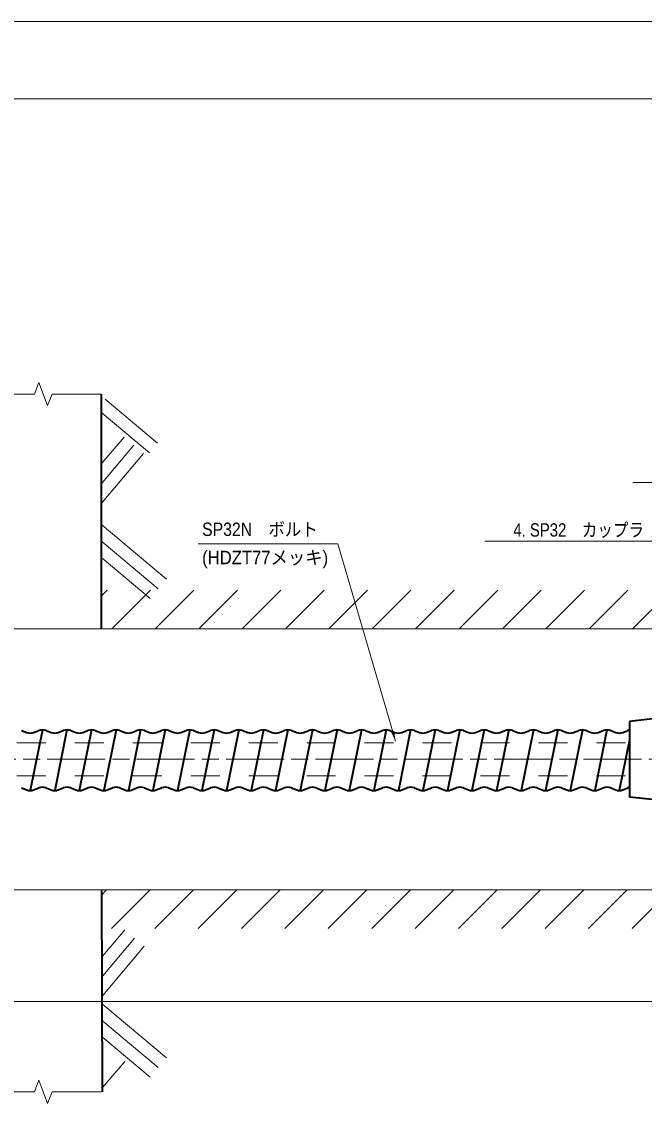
# Model space of a CAD drawing. Units: millimetres at full size, sheet at 1:2.5; details may follow other scales. Extents: x 2090 to 3770, y 1278 to 2481.
# Drawn here: x 2455 to 2777, y 1921 to 2481 of the extents above; entities that cross this region are included whole.
import ezdxf
from ezdxf.enums import TextEntityAlignment as Align

# ---------------------------------------------------------------- set-up
doc = ezdxf.new("R2010")
doc.units = ezdxf.units.MM
doc.header["$LTSCALE"] = 2.5
doc.linetypes.add('CHAIN', pattern=[18.5, 12, -1.5, 3.5, -1.5])
doc.linetypes.add('DASHED_SPACED', pattern=[12, 6, -6])
for name, color, linetype, lineweight in [('1外形線', 7, 'Continuous', 35), ('2細い実線', 3, 'Continuous', 20), ('3隠れ線', 2, 'DASHED_SPACED', 13), ('4中心線', 1, 'CHAIN', 15), ('6寸法線', 4, 'Continuous', 13), ('7 枠・タイトル', 7, 'Continuous', 13)]:
    doc.layers.add(name, color=color, linetype=linetype, lineweight=lineweight)
doc.styles.add('ＭＳ Ｐゴシック', font='')
doc.styles.get('ＭＳ Ｐゴシック').set_extended_font_data('MS PGothic')

# ---------------------------------------------------------------- blocks, each defined once
blk = doc.blocks.new('filled_arrow')
at = {"color": 0, "linetype": 'Continuous', "lineweight": -2}
blk.add_solid([(7.5, 1.25), (0, 0), (7.5, -1.25)], dxfattribs=at)

msp = doc.modelspace()

# ---------------------------------------------------------------- hatches: boundary and pattern name
at = {"layer": '2細い実線', "lineweight": 13}
h = msp.add_hatch(dxfattribs=at)
h.set_pattern_fill('USER', color=256, style=0, pattern_type=2)
h.set_pattern_definition([(45, (2624.049, 2221.686), (-11.22532, 11.22532), [])])
h.paths.add_polyline_path([(2496.242, 2166.81), (2496.242, 2186.81), (3630.331, 2186.81), (3630.331, 2166.81), (3180.591, 2166.81), (3180.591, 2174.31), (3170.591, 2174.31), (3170.591, 2166.81)])
h = msp.add_hatch(dxfattribs=at)
h.set_pattern_fill('USER', color=256, style=0, pattern_type=2)
h.set_pattern_definition([(45, (2624.049, 2201.686), (-11.22532, 11.22532), [])])
h.paths.add_polyline_path([(2496.413, 2011.81), (2496.348, 2031.81), (3170.591, 2031.81), (3170.591, 2024.31), (3180.591, 2024.31), (3180.591, 2031.81), (3630.331, 2031.81), (3630.331, 2011.81)])

# ---------------------------------------------------------------- linework, layer by layer
at = {"layer": '1外形線'}
for p, q in [((2496.242, 2288.193), (2496.242, 2166.81)), ((2784.611, 2120.51), (2769.611, 2118.81)), ((2769.611, 2118.81), (2769.611, 2079.81)), ((2455.09, 2114.212), (2457.752, 2113.166)), ((2465.882, 2114.524), (2459.532, 2083.184)), ((2461.289, 2113.166), (2463.953, 2114.205)), ((2467.79, 2114.212), (2470.452, 2113.166)), ((2478.559, 2114.524), (2472.209, 2083.184)), ((2473.989, 2113.166), (2476.653, 2114.205)), ((2480.49, 2114.212), (2483.152, 2113.166)), ((2491.271, 2114.524), (2484.909, 2083.184)), ((2486.689, 2113.166), (2489.353, 2114.205)), ((2493.19, 2114.212), (2495.852, 2113.166)), ((2503.959, 2114.524), (2497.609, 2083.184)), ((2499.389, 2113.166), (2502.053, 2114.205)), ((2505.89, 2114.212), (2508.552, 2113.166)), ((2516.659, 2114.524), (2510.309, 2083.184)), ((2512.089, 2113.166), (2514.753, 2114.205)), ((2518.59, 2114.212), (2521.252, 2113.166)), ((2529.371, 2114.524), (2523.009, 2083.184)), ((2524.789, 2113.166), (2527.453, 2114.205)), ((2531.29, 2114.212), (2533.952, 2113.166)), ((2542.059, 2114.524), (2535.709, 2083.184)), ((2537.489, 2113.166), (2540.153, 2114.205)), ((2543.99, 2114.212), (2546.652, 2113.166)), ((2554.759, 2114.524), (2548.409, 2083.184)), ((2550.189, 2113.166), (2552.853, 2114.205)), ((2556.69, 2114.212), (2559.352, 2113.166)), ((2567.471, 2114.524), (2561.109, 2083.184)), ((2562.889, 2113.166), (2565.553, 2114.205)), ((2569.39, 2114.212), (2572.052, 2113.166)), ((2580.159, 2114.524), (2573.809, 2083.184)), ((2575.589, 2113.166), (2578.253, 2114.205)), ((2582.09, 2114.212), (2584.752, 2113.166)), ((2592.859, 2114.524), (2586.509, 2083.184)), ((2588.289, 2113.166), (2590.953, 2114.205)), ((2594.79, 2114.212), (2597.452, 2113.166)), ((2605.571, 2114.524), (2599.209, 2083.184)), ((2600.989, 2113.166), (2603.653, 2114.205)), ((2607.49, 2114.212), (2610.152, 2113.166)), ((2618.294, 2114.524), (2611.944, 2083.184)), ((2613.689, 2113.166), (2616.353, 2114.205)), ((2620.19, 2114.212), (2622.852, 2113.166)), ((2631.005, 2114.524), (2624.644, 2083.184)), ((2626.389, 2113.166), (2629.053, 2114.205)), ((2632.89, 2114.212), (2635.552, 2113.166)), ((2643.694, 2114.524), (2637.344, 2083.184)), ((2639.089, 2113.166), (2641.753, 2114.205)), ((2645.59, 2114.212), (2648.252, 2113.166)), ((2656.371, 2114.524), (2650.021, 2083.184)), ((2651.789, 2113.166), (2654.453, 2114.205)), ((2658.29, 2114.212), (2660.952, 2113.166)), ((2669.082, 2114.524), (2662.721, 2083.184)), ((2664.489, 2113.166), (2667.153, 2114.205)), ((2670.99, 2114.212), (2673.652, 2113.166)), ((2681.771, 2114.524), (2675.421, 2083.184)), ((2677.189, 2113.166), (2679.853, 2114.205)), ((2683.69, 2114.212), (2686.352, 2113.166)), ((2694.471, 2114.524), (2688.121, 2083.184)), ((2689.889, 2113.166), (2692.553, 2114.205)), ((2696.39, 2114.212), (2699.052, 2113.166)), ((2707.171, 2114.524), (2700.821, 2083.184)), ((2702.589, 2113.166), (2705.253, 2114.205)), ((2709.09, 2114.212), (2711.752, 2113.166)), ((2719.871, 2114.524), (2713.521, 2083.184)), ((2715.289, 2113.166), (2717.953, 2114.205)), ((2721.79, 2114.212), (2724.452, 2113.166)), ((2732.571, 2114.524), (2726.221, 2083.184)), ((2727.989, 2113.166), (2730.653, 2114.205)), ((2734.49, 2114.212), (2737.152, 2113.166)), ((2745.282, 2114.524), (2738.921, 2083.184)), ((2740.689, 2113.166), (2743.353, 2114.205)), ((2747.19, 2114.212), (2749.852, 2113.166)), ((2757.971, 2114.524), (2751.621, 2083.184)), ((2753.389, 2113.166), (2756.053, 2114.205)), ((2759.89, 2114.212), (2762.552, 2113.166)), ((2769.611, 2109.295), (2764.321, 2083.184)), ((2766.089, 2113.166), (2768.753, 2114.205)), ((2455.09, 2084.522), (2457.752, 2083.476)), ((2461.289, 2083.476), (2463.953, 2084.515)), ((2467.79, 2084.522), (2470.452, 2083.476)), ((2473.989, 2083.476), (2476.653, 2084.515)), ((2480.49, 2084.522), (2483.152, 2083.476)), ((2486.689, 2083.476), (2489.353, 2084.515)), ((2493.19, 2084.522), (2495.852, 2083.476)), ((2499.389, 2083.476), (2502.053, 2084.515)), ((2505.89, 2084.522), (2508.552, 2083.476)), ((2512.089, 2083.476), (2514.753, 2084.515)), ((2518.59, 2084.522), (2521.252, 2083.476)), ((2524.789, 2083.476), (2527.453, 2084.515)), ((2531.29, 2084.522), (2533.952, 2083.476)), ((2537.489, 2083.476), (2540.153, 2084.515)), ((2543.99, 2084.522), (2546.652, 2083.476)), ((2550.189, 2083.476), (2552.853, 2084.515)), ((2556.69, 2084.522), (2559.352, 2083.476)), ((2562.889, 2083.476), (2565.553, 2084.515)), ((2569.39, 2084.522), (2572.052, 2083.476)), ((2575.589, 2083.476), (2578.253, 2084.515)), ((2582.09, 2084.522), (2584.752, 2083.476)), ((2588.289, 2083.476), (2590.953, 2084.515)), ((2594.79, 2084.522), (2597.452, 2083.476)), ((2600.989, 2083.476), (2603.653, 2084.515)), ((2607.49, 2084.522), (2610.152, 2083.476)), ((2613.689, 2083.476), (2616.353, 2084.515)), ((2620.19, 2084.522), (2622.852, 2083.476)), ((2626.389, 2083.476), (2629.053, 2084.515)), ((2632.89, 2084.522), (2635.552, 2083.476)), ((2639.089, 2083.476), (2641.753, 2084.515)), ((2645.59, 2084.522), (2648.252, 2083.476)), ((2651.789, 2083.476), (2654.453, 2084.515)), ((2658.29, 2084.522), (2660.952, 2083.476)), ((2664.489, 2083.476), (2667.153, 2084.515)), ((2670.99, 2084.522), (2673.652, 2083.476)), ((2677.189, 2083.476), (2679.853, 2084.515)), ((2683.69, 2084.522), (2686.352, 2083.476)), ((2689.889, 2083.476), (2692.553, 2084.515)), ((2696.39, 2084.522), (2699.052, 2083.476)), ((2702.589, 2083.476), (2705.253, 2084.515)), ((2709.09, 2084.522), (2711.752, 2083.476)), ((2715.289, 2083.476), (2717.953, 2084.515)), ((2721.79, 2084.522), (2724.452, 2083.476)), ((2727.989, 2083.476), (2730.653, 2084.515)), ((2734.49, 2084.522), (2737.152, 2083.476)), ((2740.689, 2083.476), (2743.353, 2084.515)), ((2747.19, 2084.522), (2749.852, 2083.476)), ((2753.389, 2083.476), (2756.053, 2084.515)), ((2759.89, 2084.522), (2762.552, 2083.476)), ((2766.089, 2083.476), (2768.753, 2084.515)), ((2784.611, 2078.11), (2769.611, 2079.81)), ((2496.381, 2031.81), (2496.721, 1927.381))]:
    msp.add_line(p, q, dxfattribs=at)
for centre, radius, start, end in [((2459.521, 2118.374), 5.5, 251.24295, 288.75705), ((2465.882, 2108.524), 6, 71.46161, 108.75705), ((2472.221, 2118.374), 5.5, 251.24295, 288.75705), ((2478.582, 2108.524), 6, 71.46161, 108.75705), ((2484.921, 2118.374), 5.5, 251.24295, 288.75705), ((2491.282, 2108.524), 6, 71.46161, 108.75705), ((2497.621, 2118.374), 5.5, 251.24295, 288.75705), ((2503.982, 2108.524), 6, 71.46161, 108.75705), ((2510.321, 2118.374), 5.5, 251.24295, 288.75705), ((2516.682, 2108.524), 6, 71.46161, 108.75705), ((2523.021, 2118.374), 5.5, 251.24295, 288.75705), ((2529.382, 2108.524), 6, 71.46161, 108.75705), ((2535.721, 2118.374), 5.5, 251.24295, 288.75705), ((2542.082, 2108.524), 6, 71.46161, 108.75705), ((2548.421, 2118.374), 5.5, 251.24295, 288.75705), ((2554.782, 2108.524), 6, 71.46161, 108.75705), ((2561.121, 2118.374), 5.5, 251.24295, 288.75705), ((2567.482, 2108.524), 6, 71.46161, 108.75705), ((2573.821, 2118.374), 5.5, 251.24295, 288.75705), ((2580.182, 2108.524), 6, 71.46161, 108.75705), ((2586.521, 2118.374), 5.5, 251.24295, 288.75705), ((2592.882, 2108.524), 6, 71.46161, 108.75705), ((2599.221, 2118.374), 5.5, 251.24295, 288.75705), ((2605.582, 2108.524), 6, 71.46161, 108.75705), ((2611.921, 2118.374), 5.5, 251.24295, 288.75705), ((2618.282, 2108.524), 6, 71.46161, 108.75705), ((2624.621, 2118.374), 5.5, 251.24295, 288.75705), ((2630.982, 2108.524), 6, 71.46161, 108.75705), ((2637.321, 2118.374), 5.5, 251.24295, 288.75705), ((2643.682, 2108.524), 6, 71.46161, 108.75705), ((2650.021, 2118.374), 5.5, 251.24295, 288.75705), ((2656.382, 2108.524), 6, 71.46161, 108.75705), ((2662.721, 2118.374), 5.5, 251.24295, 288.75705), ((2669.082, 2108.524), 6, 71.46161, 108.75705), ((2675.421, 2118.374), 5.5, 251.24295, 288.75705), ((2681.782, 2108.524), 6, 71.46161, 108.75705), ((2688.121, 2118.374), 5.5, 251.24295, 288.75705), ((2694.482, 2108.524), 6, 71.46161, 108.75705), ((2700.821, 2118.374), 5.5, 251.24295, 288.75705), ((2707.182, 2108.524), 6, 71.46161, 108.75705), ((2713.521, 2118.374), 5.5, 251.24295, 288.75705), ((2719.882, 2108.524), 6, 71.46161, 108.75705), ((2726.221, 2118.374), 5.5, 251.24295, 288.75705), ((2732.582, 2108.524), 6, 71.46161, 108.75705), ((2738.921, 2118.374), 5.5, 251.24295, 288.75705), ((2745.282, 2108.524), 6, 71.46161, 108.75705), ((2751.621, 2118.374), 5.5, 251.24295, 288.75705), ((2757.982, 2108.524), 6, 71.46161, 108.75705), ((2764.321, 2118.374), 5.5, 251.24295, 288.75705), ((2770.682, 2108.524), 6, 100.28187, 108.75705), ((2459.521, 2088.684), 5.5, 251.24295, 288.75705), ((2465.882, 2078.834), 6, 71.46161, 108.75705), ((2472.221, 2088.684), 5.5, 251.24295, 288.75705), ((2478.582, 2078.834), 6, 71.46161, 108.75705), ((2484.921, 2088.684), 5.5, 251.24295, 288.75705), ((2491.282, 2078.834), 6, 71.46161, 108.75705), ((2497.621, 2088.684), 5.5, 251.24295, 288.75705), ((2503.982, 2078.834), 6, 71.46161, 108.75705), ((2510.321, 2088.684), 5.5, 251.24295, 288.75705), ((2516.682, 2078.834), 6, 71.46161, 108.75705), ((2523.021, 2088.684), 5.5, 251.24295, 288.75705), ((2529.382, 2078.834), 6, 71.46161, 108.75705), ((2535.721, 2088.684), 5.5, 251.24295, 288.75705), ((2542.082, 2078.834), 6, 71.46161, 108.75705), ((2548.421, 2088.684), 5.5, 251.24295, 288.75705), ((2554.782, 2078.834), 6, 71.46161, 108.75705), ((2561.121, 2088.684), 5.5, 251.24295, 288.75705), ((2567.482, 2078.834), 6, 71.46161, 108.75705), ((2573.821, 2088.684), 5.5, 251.24295, 288.75705), ((2580.182, 2078.834), 6, 71.46161, 108.75705), ((2586.521, 2088.684), 5.5, 251.24295, 288.75705), ((2592.882, 2078.834), 6, 71.46161, 108.75705), ((2599.221, 2088.684), 5.5, 251.24295, 288.75705), ((2605.582, 2078.834), 6, 71.46161, 108.75705), ((2611.921, 2088.684), 5.5, 251.24295, 288.75705), ((2618.282, 2078.834), 6, 71.46161, 108.75705), ((2624.621, 2088.684), 5.5, 251.24295, 288.75705), ((2630.982, 2078.834), 6, 71.46161, 108.75705), ((2637.321, 2088.684), 5.5, 251.24295, 288.75705), ((2643.682, 2078.834), 6, 71.46161, 108.75705), ((2650.021, 2088.684), 5.5, 251.24295, 288.75705), ((2656.382, 2078.834), 6, 71.46161, 108.75705), ((2662.721, 2088.684), 5.5, 251.24295, 288.75705), ((2669.082, 2078.834), 6, 71.46161, 108.75705), ((2675.421, 2088.684), 5.5, 251.24295, 288.75705), ((2681.782, 2078.834), 6, 71.46161, 108.75705), ((2688.121, 2088.684), 5.5, 251.24295, 288.75705), ((2694.482, 2078.834), 6, 71.46161, 108.75705), ((2700.821, 2088.684), 5.5, 251.24295, 288.75705), ((2707.182, 2078.834), 6, 71.46161, 108.75705), ((2713.521, 2088.684), 5.5, 251.24295, 288.75705), ((2719.882, 2078.834), 6, 71.46161, 108.75705), ((2726.221, 2088.684), 5.5, 251.24295, 288.75705), ((2732.582, 2078.834), 6, 71.46161, 108.75705), ((2738.921, 2088.684), 5.5, 251.24295, 288.75705), ((2745.282, 2078.834), 6, 71.46161, 108.75705), ((2751.621, 2088.684), 5.5, 251.24295, 288.75705), ((2757.982, 2078.834), 6, 71.46161, 108.75705), ((2764.321, 2088.684), 5.5, 251.24295, 288.75705), ((2770.682, 2078.834), 6, 100.28187, 108.75705)]:
    msp.add_arc(centre, radius, start, end, dxfattribs=at)
at = {"layer": '2細い実線'}
for p, q in [((2464.063, 2294.193), (2461.813, 2288.193)), ((2464.063, 2294.193), (2468.563, 2282.193)), ((2436.384, 2288.193), (2461.813, 2288.193)), ((2470.813, 2288.193), (2468.563, 2282.193)), ((2470.813, 2288.193), (2496.242, 2288.193)), ((3170.591, 2166.81), (2436.611, 2166.81)), ((3180.591, 2031.81), (2436.611, 2031.81)), ((2464.061, 1933.381), (2461.811, 1927.381)), ((2464.061, 1933.381), (2468.561, 1921.381)), ((2436.382, 1927.381), (2461.811, 1927.381)), ((2470.811, 1927.381), (2468.561, 1921.381)), ((2470.811, 1927.381), (2496.24, 1927.381))]:
    msp.add_line(p, q, dxfattribs=at)
at = {"layer": '2細い実線', "lineweight": 13}
for p, q in [((2525.436, 2262.832), (2498.35, 2285.56)), ((2521.217, 2257.805), (2496.833, 2278.267)), ((2496.833, 2252.566), (2508.081, 2265.972)), ((2496.833, 2242.357), (2513.109, 2261.754)), ((2496.833, 2232.148), (2518.136, 2257.536)), ((2530.043, 2192.517), (2496.833, 2220.384)), ((2525.825, 2187.49), (2496.833, 2211.817)), ((2521.607, 2182.463), (2496.833, 2203.251)), ((2497.159, 1997.636), (2508.408, 2011.042)), ((2497.143, 1987.408), (2513.435, 2006.824)), ((2497.143, 1977.198), (2518.462, 2002.605)), ((2529.996, 1944.97), (2497.143, 1972.536)), ((2525.778, 1939.942), (2497.143, 1963.97)), ((2521.559, 1934.915), (2497.143, 1955.403)), ((2497.174, 1929.676), (2508.423, 1943.082))]:
    msp.add_line(p, q, dxfattribs=at)
at = {"layer": '3隠れ線'}
for p, q in [((2422.582, 2107.81), (2769.611, 2107.81)), ((2422.582, 2090.81), (2769.611, 2090.81))]:
    msp.add_line(p, q, dxfattribs=at)
at = {"layer": '4中心線'}
msp.add_line((2329.611, 2099.31), (3645.603, 2099.31), dxfattribs=at)
at = {"layer": '6寸法線'}
msp.add_line((2329.611, 1974.109), (3598.124, 1974.109), dxfattribs=at)
for points in [[(2909.9, 2127.253), (2908.533, 2132.063), (2877.138, 2242.516), (2771.334, 2242.516)], [(2648.511, 2108.685), (2647.106, 2113.484), (2618.653, 2210.693), (2546.487, 2210.693)], [(2829.557, 2106.166), (2827.763, 2110.833), (2788.853, 2212.052), (2694.784, 2212.052)]]:
    msp.add_lwpolyline(points, dxfattribs=at)
at = {"layer": '7 枠・タイトル'}
for p, q in [((2089.646, 2480.788), (3769.646, 2480.788)), ((2129.646, 2440.788), (3729.646, 2440.788))]:
    msp.add_line(p, q, dxfattribs=at)

# ---------------------------------------------------------------- block references
at = {"layer": '6寸法線', "xscale": 0.667, "yscale": 0.667, "rotation": 106.3}
msp.add_blockref('filled_arrow', (2648.511, 2108.685), dxfattribs=at)

# ---------------------------------------------------------------- texts
at = {"layer": '6寸法線', "style": 'ＭＳ Ｐゴシック'}
for s, width, p in [('SP32N\u3000ボルト', 0.9, (2548.493, 2212.719)), ('(HDZT77メッキ)', 0.95, (2548.493, 2198.13))]:
    msp.add_text(s, height=6.928, dxfattribs=dict(at, width=width)).set_placement(p, align=Align.BOTTOM_LEFT)
at = {"layer": '6寸法線', "style": 'ＭＳ Ｐゴシック', "width": 0.85}
msp.add_text('4. SP32\u3000カップラ', height=6.928, dxfattribs=at).set_placement((2777.091, 2217.922), align=Align.MIDDLE_RIGHT)

doc.saveas('drawing.dxf')
